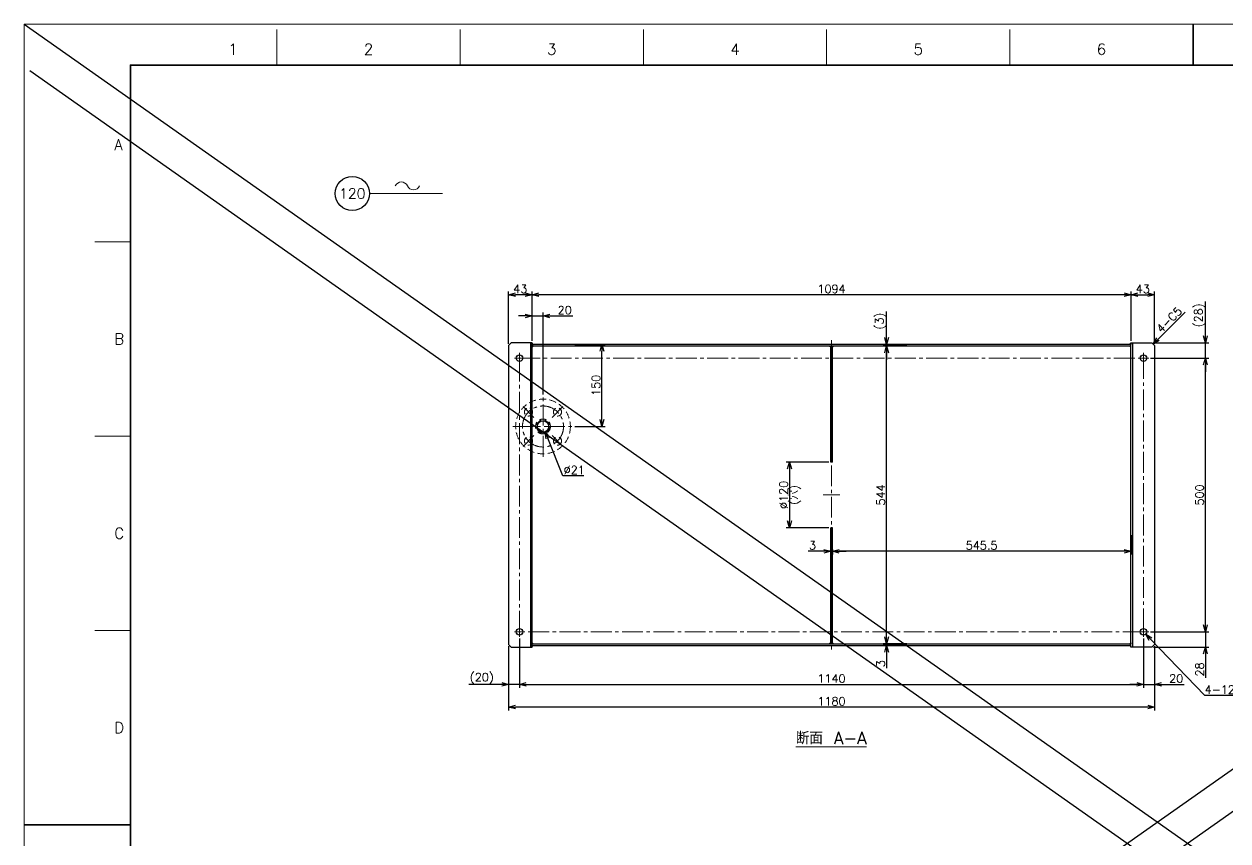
# Model space of a CAD drawing. Header units: millimetres. Extents: x 0 to 8669, y -24 to 3134.
# Drawn here: x 0 to 2199, y 1423 to 2915 of the extents above; entities that cross this region are included whole.
import ezdxf
from ezdxf import colors
from ezdxf.entities.mleader import LeaderData, LeaderLine
from ezdxf.enums import TextEntityAlignment as Align
from ezdxf.math import Vec2, Vec3

# ---------------------------------------------------------------- set-up
doc = ezdxf.new("R2010")
doc.units = ezdxf.units.MM
doc.header["$LTSCALE"] = 2
doc.header["$PDMODE"] = 99
doc.header["$PDSIZE"] = 1
doc.linetypes.add('CENTER2', pattern=[28.575, 19.05, -3.175, 3.175, -3.175])
doc.linetypes.add('HIDDEN', pattern=[9.525, 6.35, -3.175])
for name, color, linetype, lineweight in [('04_HIDDEN', 2, 'HIDDEN', 13), ('05_CENTER', 4, 'CENTER2', 13), ('08_DIM', 3, 'Continuous', 13), ('90_FRAME', 5, 'Continuous', 35)]:
    doc.layers.add(name, color=color, linetype=linetype, lineweight=lineweight)
doc.layers.add('91_BLANK', color=5, linetype='Continuous', lineweight=0, plot=False)
doc.styles.add('KSS_TXT', font='txt.shx', dxfattribs={"bigfont": 'extfont2.shx'})
doc.styles.get("Standard").update_dxf_attribs({"font": 'txt.shx', "bigfont": 'extfont2.shx'})
doc.dimstyles.new('KSS_DIM', dxfattribs={"dimscale": 5, "dimtxt": 3, "dimasz": 2.5, "dimexe": 1.25, "dimexo": 0.625, "dimtad": 1, "dimdsep": 46, "dimtxsty": 'KSS_TXT', "dimblk": 'OPEN30', "dimcen": 0, "dimazin": 2, "dimtfac": 0.75, "dimtmove": 0, "dimatfit": 3, "dimldrblk": 'OPEN30', "dimfxl": 1.25, "dimtolj": 1, "dimarcsym": 0})
doc.dimstyles.new('KSS_DIM$3', dxfattribs={"dimscale": 5, "dimtxt": 3, "dimasz": 2.5, "dimexe": 1.25, "dimexo": 0.625, "dimtad": 1, "dimtih": 1, "dimtoh": 1, "dimdsep": 46, "dimtxsty": 'KSS_TXT', "dimblk": 'OPEN30', "dimcen": 0, "dimazin": 2, "dimtfac": 0.75, "dimtofl": 0, "dimtmove": 0, "dimatfit": 3, "dimldrblk": 'OPEN30', "dimfxl": 1.25, "dimtolj": 1, "dimarcsym": 0})

# ---------------------------------------------------------------- blocks, each defined once
blk = doc.blocks.new('AM_BALLOON1')
at = {"transparency": 16777216}
blk.add_circle((0, 0), 5, dxfattribs=at)
blk.add_attdef('B_NUMBER', text='', height=3, dxfattribs=at).set_placement((0, 0), align=Align.MIDDLE_CENTER)
blk = doc.blocks.new('_OPEN')
at = {"color": 0, "linetype": 'ByBlock'}
for p, q in [((-1, 0.17), (0, 0)), ((0, 0), (-1, -0.17)), ((0, 0), (-1, 0))]:
    blk.add_line(p, q, dxfattribs=at)
blk = doc.blocks.new('p1ba05')
for centre, start, end in [((-2.95, 0.29), 24.2276, 155.5758), ((0, 1.62), 204.2276, 335.5758)]:
    blk.add_arc(centre, 1.62, start, end)
blk = doc.blocks.new('_Open30')
at = {"color": 0, "linetype": 'ByBlock', "lineweight": -2}
for p, q in [((-1, 0.27), (0, 0)), ((0, 0), (-1, -0.27)), ((0, 0), (-1, 0))]:
    blk.add_line(p, q, dxfattribs=at)
blk = doc.blocks.new('*D157')
at = {"layer": '08_DIM', "color": 0, "lineweight": -2, "transparency": 16777216}
for p, q in [((2021.9, 1980.9), (2021.9, 1945.6)), ((1476.4, 1955.2), (1476.4, 1945.6)), ((2009.4, 1951.9), (1488.9, 1951.9))]:
    blk.add_line(p, q, dxfattribs=at)
at = {"layer": 'Defpoints', "color": 0, "transparency": 16777216}
for p in [(2021.9, 1984), (1476.4, 1958.4), (1476.4, 1951.9)]:
    blk.add_point(p, dxfattribs=at)
at = {"layer": '08_DIM', "color": 0, "lineweight": -2, "transparency": 16777216, "xscale": 12.5, "yscale": 12.5, "zscale": 12.5, "rotation": 180}
blk.add_blockref('_Open30', (1476.4, 1951.9), dxfattribs=at)
at = {"layer": '08_DIM', "color": 0, "lineweight": -2, "transparency": 16777216, "xscale": 12.5, "yscale": 12.5, "zscale": 12.5}
blk.add_blockref('_Open30', (2021.9, 1951.9), dxfattribs=at)
at = {"layer": '08_DIM', "color": 0, "transparency": 16777216, "insert": (1749.1, 1962.5), "char_height": 15, "attachment_point": 5, "style": 'KSS_TXT'}
blk.add_mtext('\\A1;545.5', dxfattribs=at)
blk = doc.blocks.new('*D158')
at = {"layer": '08_DIM', "color": 0, "lineweight": -2, "transparency": 16777216}
for p, q in [((1473.4, 1931.6), (1473.4, 1958.1)), ((1476.4, 1920.9), (1476.4, 1958.1)), ((1460.9, 1951.9), (1432.1, 1951.9)), ((1476.4, 1951.9), (1473.4, 1951.9)), ((1488.9, 1951.9), (1501.4, 1951.9))]:
    blk.add_line(p, q, dxfattribs=at)
at = {"layer": 'Defpoints', "color": 0, "transparency": 16777216}
for p in [(1473.4, 1951.9), (1473.4, 1928.5), (1476.4, 1917.8)]:
    blk.add_point(p, dxfattribs=at)
at = {"layer": '08_DIM', "color": 0, "lineweight": -2, "transparency": 16777216, "xscale": 12.5, "yscale": 12.5, "zscale": 12.5}
blk.add_blockref('_Open30', (1473.4, 1951.9), dxfattribs=at)
at = {"layer": '08_DIM', "color": 0, "lineweight": -2, "transparency": 16777216, "xscale": 12.5, "yscale": 12.5, "zscale": 12.5, "rotation": 180}
blk.add_blockref('_Open30', (1476.4, 1951.9), dxfattribs=at)
at = {"layer": '08_DIM', "color": 0, "transparency": 16777216, "insert": (1440.2, 1962.5), "char_height": 15, "attachment_point": 5, "style": 'KSS_TXT'}
blk.add_mtext('\\A1;3', dxfattribs=at)
blk = doc.blocks.new('*D159')
at = {"layer": '08_DIM', "color": 0, "lineweight": -2, "transparency": 16777216}
for p, q in [((1470.2, 2114.7), (1391.8, 2114.7)), ((1398.1, 2102.2), (1398.1, 2007.2)), ((1470.2, 1994.7), (1391.8, 1994.7))]:
    blk.add_line(p, q, dxfattribs=at)
at = {"layer": 'Defpoints', "color": 0, "transparency": 16777216}
for p in [(1473.4, 2114.7), (1398.1, 1994.7), (1473.4, 1994.7)]:
    blk.add_point(p, dxfattribs=at)
at = {"layer": '08_DIM', "color": 0, "lineweight": -2, "transparency": 16777216, "xscale": 12.5, "yscale": 12.5, "zscale": 12.5}
for p, rotation in [((1398.1, 2114.7), 90), ((1398.1, 1994.7), 270)]:
    blk.add_blockref('_Open30', p, dxfattribs=dict(at, rotation=rotation))
at = {"layer": '08_DIM', "color": 0, "transparency": 16777216, "char_height": 15, "attachment_point": 5, "rotation": 90, "style": 'KSS_TXT'}
for s, insert in [('\\A1;%%C120', (1387.4, 2054.7)), ('\\A1;(穴)', (1408.7, 2054.7))]:
    blk.add_mtext(s, dxfattribs=dict(at, insert=insert))
blk = doc.blocks.new('*D166')
at = {"layer": '08_DIM', "color": 0, "lineweight": -2, "transparency": 16777216}
blk.add_line((2071.2, 2339), (2120.7, 2388.5), dxfattribs=at)
at = {"layer": 'Defpoints', "color": 0, "transparency": 16777216}
for p in [(2173.2, 2441), (2173.2, 2441), (2062.4, 2330.2)]:
    blk.add_point(p, dxfattribs=at)
at = {"layer": '08_DIM', "color": 0, "lineweight": -2, "transparency": 16777216, "xscale": 12.5, "yscale": 12.5, "zscale": 12.5, "rotation": 225}
blk.add_blockref('_Open30', (2062.4, 2330.2), dxfattribs=at)
at = {"layer": '08_DIM', "color": 0, "transparency": 16777216, "insert": (2091.6, 2374.4), "char_height": 15, "attachment_point": 5, "rotation": 45, "style": 'KSS_TXT'}
blk.add_mtext('\\A1;4-C5', dxfattribs=at)
blk = doc.blocks.new('*D168')
at = {"layer": '08_DIM', "color": 0, "lineweight": -2, "transparency": 16777216}
for p, q in [((1575.4, 2342.2), (1575.4, 2389.7)), ((1612.5, 2329.7), (1569.2, 2329.7)), ((1612.5, 2326.7), (1569.2, 2326.7)), ((1575.4, 2326.7), (1575.4, 2329.7)), ((1575.4, 2314.2), (1575.4, 2301.7))]:
    blk.add_line(p, q, dxfattribs=at)
at = {"layer": 'Defpoints', "color": 0, "transparency": 16777216}
for p in [(1575.4, 2329.7), (1615.6, 2329.7), (1615.6, 2326.7)]:
    blk.add_point(p, dxfattribs=at)
at = {"layer": '08_DIM', "color": 0, "lineweight": -2, "transparency": 16777216, "xscale": 12.5, "yscale": 12.5, "zscale": 12.5}
for p, rotation in [((1575.4, 2329.7), 270), ((1575.4, 2326.7), 90)]:
    blk.add_blockref('_Open30', p, dxfattribs=dict(at, rotation=rotation))
at = {"layer": '08_DIM', "color": 0, "transparency": 16777216, "insert": (1564.8, 2372.2), "char_height": 15, "attachment_point": 5, "rotation": 90, "style": 'KSS_TXT'}
blk.add_mtext('\\A1;(3)', dxfattribs=at)
blk = doc.blocks.new('*D169')
at = {"layer": '08_DIM', "color": 0, "lineweight": -2, "transparency": 16777216}
for p, q in [((1575.4, 1795.2), (1575.4, 1807.7)), ((1612.5, 1782.7), (1569.2, 1782.7)), ((1575.4, 1782.7), (1575.4, 1779.7)), ((1612.5, 1779.7), (1569.2, 1779.7)), ((1575.4, 1767.2), (1575.4, 1738.4))]:
    blk.add_line(p, q, dxfattribs=at)
at = {"layer": 'Defpoints', "color": 0, "transparency": 16777216}
for p in [(1615.6, 1782.7), (1575.4, 1779.7), (1615.6, 1779.7)]:
    blk.add_point(p, dxfattribs=at)
at = {"layer": '08_DIM', "color": 0, "lineweight": -2, "transparency": 16777216, "xscale": 12.5, "yscale": 12.5, "zscale": 12.5}
for p, rotation in [((1575.4, 1782.7), 270), ((1575.4, 1779.7), 90)]:
    blk.add_blockref('_Open30', p, dxfattribs=dict(at, rotation=rotation))
at = {"layer": '08_DIM', "color": 0, "transparency": 16777216, "insert": (1564.8, 1746.5), "char_height": 15, "attachment_point": 5, "rotation": 90, "style": 'KSS_TXT'}
blk.add_mtext('\\A1;3', dxfattribs=at)
blk = doc.blocks.new('*D170')
at = {"layer": '08_DIM', "color": 0, "lineweight": -2, "transparency": 16777216}
for p, q in [((2021.9, 2335.8), (2021.9, 2426.5)), ((2034.4, 2420.2), (2052.4, 2420.2)), ((2064.9, 2330.8), (2064.9, 2426.5))]:
    blk.add_line(p, q, dxfattribs=at)
at = {"layer": 'Defpoints', "color": 0, "transparency": 16777216}
for p in [(2064.9, 2420.2), (2021.9, 2332.7), (2064.9, 2327.7)]:
    blk.add_point(p, dxfattribs=at)
at = {"layer": '08_DIM', "color": 0, "lineweight": -2, "transparency": 16777216, "xscale": 12.5, "yscale": 12.5, "zscale": 12.5, "rotation": 180}
blk.add_blockref('_Open30', (2021.9, 2420.2), dxfattribs=at)
at = {"layer": '08_DIM', "color": 0, "lineweight": -2, "transparency": 16777216, "xscale": 12.5, "yscale": 12.5, "zscale": 12.5}
blk.add_blockref('_Open30', (2064.9, 2420.2), dxfattribs=at)
at = {"layer": '08_DIM', "color": 0, "transparency": 16777216, "insert": (2043.4, 2430.9), "char_height": 15, "attachment_point": 5, "style": 'KSS_TXT'}
blk.add_mtext('\\A1;43', dxfattribs=at)
blk = doc.blocks.new('*D171')
at = {"layer": '08_DIM', "color": 0, "lineweight": -2, "transparency": 16777216}
for p, q in [((1612.5, 2326.7), (1569.2, 2326.7)), ((1575.4, 1795.2), (1575.4, 2314.2)), ((1612.5, 1782.7), (1569.2, 1782.7))]:
    blk.add_line(p, q, dxfattribs=at)
at = {"layer": 'Defpoints', "color": 0, "transparency": 16777216}
for p in [(1575.4, 2326.7), (1615.6, 2326.7), (1615.6, 1782.7)]:
    blk.add_point(p, dxfattribs=at)
at = {"layer": '08_DIM', "color": 0, "lineweight": -2, "transparency": 16777216, "xscale": 12.5, "yscale": 12.5, "zscale": 12.5}
for p, rotation in [((1575.4, 2326.7), 90), ((1575.4, 1782.7), 270)]:
    blk.add_blockref('_Open30', p, dxfattribs=dict(at, rotation=rotation))
at = {"layer": '08_DIM', "color": 0, "transparency": 16777216, "insert": (1564.8, 2054.7), "char_height": 15, "attachment_point": 5, "rotation": 90, "style": 'KSS_TXT'}
blk.add_mtext('\\A1;544', dxfattribs=at)
blk = doc.blocks.new('*D172')
at = {"layer": '08_DIM', "color": 0, "lineweight": -2, "transparency": 16777216}
for p, q in [((927.9, 2335.8), (927.9, 2426.5)), ((2009.4, 2420.2), (940.4, 2420.2)), ((2021.9, 2335.8), (2021.9, 2426.5))]:
    blk.add_line(p, q, dxfattribs=at)
at = {"layer": 'Defpoints', "color": 0, "transparency": 16777216}
for p in [(927.9, 2420.2), (927.9, 2332.7), (2021.9, 2332.7)]:
    blk.add_point(p, dxfattribs=at)
at = {"layer": '08_DIM', "color": 0, "lineweight": -2, "transparency": 16777216, "xscale": 12.5, "yscale": 12.5, "zscale": 12.5, "rotation": 180}
blk.add_blockref('_Open30', (927.9, 2420.2), dxfattribs=at)
at = {"layer": '08_DIM', "color": 0, "lineweight": -2, "transparency": 16777216, "xscale": 12.5, "yscale": 12.5, "zscale": 12.5}
blk.add_blockref('_Open30', (2021.9, 2420.2), dxfattribs=at)
at = {"layer": '08_DIM', "color": 0, "transparency": 16777216, "insert": (1474.9, 2430.9), "char_height": 15, "attachment_point": 5, "style": 'KSS_TXT'}
blk.add_mtext('\\A1;1094', dxfattribs=at)
blk = doc.blocks.new('*D175')
at = {"layer": '08_DIM', "color": 0, "lineweight": -2, "transparency": 16777216}
for p, q in [((2057.3, 2304.7), (2164.1, 2304.7)), ((2157.9, 1817.2), (2157.9, 2292.2)), ((2057.3, 1804.7), (2164.1, 1804.7))]:
    blk.add_line(p, q, dxfattribs=at)
at = {"layer": 'Defpoints', "color": 0, "transparency": 16777216}
for p in [(2054.2, 2304.7), (2157.9, 2304.7), (2054.2, 1804.7)]:
    blk.add_point(p, dxfattribs=at)
at = {"layer": '08_DIM', "color": 0, "lineweight": -2, "transparency": 16777216, "xscale": 12.5, "yscale": 12.5, "zscale": 12.5}
for p, rotation in [((2157.9, 2304.7), 90), ((2157.9, 1804.7), 270)]:
    blk.add_blockref('_Open30', p, dxfattribs=dict(at, rotation=rotation))
at = {"layer": '08_DIM', "color": 0, "transparency": 16777216, "insert": (2147.2, 2054.7), "char_height": 15, "attachment_point": 5, "rotation": 90, "style": 'KSS_TXT'}
blk.add_mtext('\\A1;500', dxfattribs=at)
blk = doc.blocks.new('*D176')
at = {"layer": '08_DIM', "color": 0, "lineweight": -2, "transparency": 16777216}
for p, q in [((904.9, 1792.2), (904.9, 1702.4)), ((2044.9, 1792.2), (2044.9, 1702.4)), ((917.4, 1708.6), (2032.4, 1708.6))]:
    blk.add_line(p, q, dxfattribs=at)
at = {"layer": 'Defpoints', "color": 0, "transparency": 16777216}
for p in [(904.9, 1795.3), (2044.9, 1795.3), (2044.9, 1708.6)]:
    blk.add_point(p, dxfattribs=at)
at = {"layer": '08_DIM', "color": 0, "lineweight": -2, "transparency": 16777216, "xscale": 12.5, "yscale": 12.5, "zscale": 12.5, "rotation": 180}
blk.add_blockref('_Open30', (904.9, 1708.6), dxfattribs=at)
at = {"layer": '08_DIM', "color": 0, "lineweight": -2, "transparency": 16777216, "xscale": 12.5, "yscale": 12.5, "zscale": 12.5}
blk.add_blockref('_Open30', (2044.9, 1708.6), dxfattribs=at)
at = {"layer": '08_DIM', "color": 0, "transparency": 16777216, "insert": (1474.9, 1719.3), "char_height": 15, "attachment_point": 5, "style": 'KSS_TXT'}
blk.add_mtext('\\A1;1140', dxfattribs=at)
blk = doc.blocks.new('*D177')
at = {"layer": '08_DIM', "color": 0, "lineweight": -2, "transparency": 16777216}
for p, q in [((2156.7, 1688.5), (2057.7, 1791.3)), ((2244.3, 1688.5), (2156.7, 1688.5))]:
    blk.add_line(p, q, dxfattribs=at)
at = {"layer": 'Defpoints', "color": 0, "transparency": 16777216}
for p in [(2040.7, 1809), (2049, 1800.3)]:
    blk.add_point(p, dxfattribs=at)
at = {"layer": '08_DIM', "color": 0, "lineweight": -2, "transparency": 16777216, "xscale": 12.5, "yscale": 12.5, "zscale": 12.5, "rotation": 133.904933046154}
blk.add_blockref('_Open30', (2049, 1800.3), dxfattribs=at)
at = {"layer": '08_DIM', "color": 0, "transparency": 16777216, "insert": (2202, 1699.1), "char_height": 15, "attachment_point": 5, "style": 'KSS_TXT'}
blk.add_mtext('\\A1;4-12キリ', dxfattribs=at)
blk = doc.blocks.new('*D178')
at = {"layer": '08_DIM', "color": 0, "lineweight": -2, "transparency": 16777216}
for p, q in [((2044.9, 1792.2), (2044.9, 1702.4)), ((2064.9, 1778.5), (2064.9, 1702.4)), ((2032.4, 1708.6), (2019.9, 1708.6)), ((2044.9, 1708.6), (2064.9, 1708.6)), ((2077.4, 1708.6), (2119.2, 1708.6))]:
    blk.add_line(p, q, dxfattribs=at)
at = {"layer": 'Defpoints', "color": 0, "transparency": 16777216}
for p in [(2044.9, 1795.3), (2064.9, 1781.7), (2064.9, 1708.6)]:
    blk.add_point(p, dxfattribs=at)
at = {"layer": '08_DIM', "color": 0, "lineweight": -2, "transparency": 16777216, "xscale": 12.5, "yscale": 12.5, "zscale": 12.5}
blk.add_blockref('_Open30', (2044.9, 1708.6), dxfattribs=at)
at = {"layer": '08_DIM', "color": 0, "lineweight": -2, "transparency": 16777216, "xscale": 12.5, "yscale": 12.5, "zscale": 12.5, "rotation": 180}
blk.add_blockref('_Open30', (2064.9, 1708.6), dxfattribs=at)
at = {"layer": '08_DIM', "color": 0, "transparency": 16777216, "insert": (2104.5, 1719.3), "char_height": 15, "attachment_point": 5, "style": 'KSS_TXT'}
blk.add_mtext('\\A1;20', dxfattribs=at)
blk = doc.blocks.new('*D179')
at = {"layer": '08_DIM', "color": 0, "lineweight": -2, "transparency": 16777216}
for p, q in [((884.9, 1778.5), (884.9, 1660.9)), ((2064.9, 1778.5), (2064.9, 1660.9)), ((2052.4, 1667.1), (897.4, 1667.1))]:
    blk.add_line(p, q, dxfattribs=at)
at = {"layer": 'Defpoints', "color": 0, "transparency": 16777216}
for p in [(884.9, 1781.7), (2064.9, 1781.7), (884.9, 1667.1)]:
    blk.add_point(p, dxfattribs=at)
at = {"layer": '08_DIM', "color": 0, "lineweight": -2, "transparency": 16777216, "xscale": 12.5, "yscale": 12.5, "zscale": 12.5, "rotation": 180}
blk.add_blockref('_Open30', (884.9, 1667.1), dxfattribs=at)
at = {"layer": '08_DIM', "color": 0, "lineweight": -2, "transparency": 16777216, "xscale": 12.5, "yscale": 12.5, "zscale": 12.5}
blk.add_blockref('_Open30', (2064.9, 1667.1), dxfattribs=at)
at = {"layer": '08_DIM', "color": 0, "transparency": 16777216, "insert": (1474.9, 1677.7), "char_height": 15, "attachment_point": 5, "style": 'KSS_TXT'}
blk.add_mtext('\\A1;1180', dxfattribs=at)
blk = doc.blocks.new('*D180')
at = {"layer": '08_DIM', "color": 0, "lineweight": -2, "transparency": 16777216}
for p, q in [((2157.9, 1817.2), (2157.9, 1829.7)), ((2057.3, 1804.7), (2164.1, 1804.7)), ((2157.9, 1804.7), (2157.9, 1776.7)), ((2063, 1776.7), (2164.1, 1776.7)), ((2157.9, 1764.2), (2157.9, 1720.4))]:
    blk.add_line(p, q, dxfattribs=at)
at = {"layer": 'Defpoints', "color": 0, "transparency": 16777216}
for p in [(2054.2, 1804.7), (2059.9, 1776.7), (2157.9, 1776.7)]:
    blk.add_point(p, dxfattribs=at)
at = {"layer": '08_DIM', "color": 0, "lineweight": -2, "transparency": 16777216, "xscale": 12.5, "yscale": 12.5, "zscale": 12.5}
for p, rotation in [((2157.9, 1804.7), 270), ((2157.9, 1776.7), 90)]:
    blk.add_blockref('_Open30', p, dxfattribs=dict(at, rotation=rotation))
at = {"layer": '08_DIM', "color": 0, "transparency": 16777216, "insert": (2147.3, 1736), "char_height": 15, "attachment_point": 5, "rotation": 90, "style": 'KSS_TXT'}
blk.add_mtext('\\A1;28', dxfattribs=at)
blk = doc.blocks.new('*D181')
at = {"layer": '08_DIM', "color": 0, "lineweight": -2, "transparency": 16777216}
for p, q in [((2157.9, 2345.2), (2157.9, 2407.7)), ((2063, 2332.7), (2164.1, 2332.7)), ((2157.9, 2304.7), (2157.9, 2332.7)), ((2057.3, 2304.7), (2164.1, 2304.7)), ((2157.9, 2292.2), (2157.9, 2279.7))]:
    blk.add_line(p, q, dxfattribs=at)
at = {"layer": 'Defpoints', "color": 0, "transparency": 16777216}
for p in [(2059.9, 2332.7), (2157.9, 2332.7), (2054.2, 2304.7)]:
    blk.add_point(p, dxfattribs=at)
at = {"layer": '08_DIM', "color": 0, "lineweight": -2, "transparency": 16777216, "xscale": 12.5, "yscale": 12.5, "zscale": 12.5}
for p, rotation in [((2157.9, 2332.7), 270), ((2157.9, 2304.7), 90)]:
    blk.add_blockref('_Open30', p, dxfattribs=dict(at, rotation=rotation))
at = {"layer": '08_DIM', "color": 0, "transparency": 16777216, "insert": (2147.3, 2382.7), "char_height": 15, "attachment_point": 5, "rotation": 90, "style": 'KSS_TXT'}
blk.add_mtext('\\A1;(28)', dxfattribs=at)
blk = doc.blocks.new('*D182')
at = {"layer": '08_DIM', "color": 0, "lineweight": -2, "transparency": 16777216}
for p, q in [((904.9, 1792.2), (904.9, 1702.4)), ((884.9, 1778.5), (884.9, 1702.4)), ((872.4, 1708.6), (812.4, 1708.6)), ((904.9, 1708.6), (884.9, 1708.6)), ((917.4, 1708.6), (929.9, 1708.6))]:
    blk.add_line(p, q, dxfattribs=at)
at = {"layer": 'Defpoints', "color": 0, "transparency": 16777216}
for p in [(884.9, 1781.7), (904.9, 1795.3), (884.9, 1708.6)]:
    blk.add_point(p, dxfattribs=at)
at = {"layer": '08_DIM', "color": 0, "lineweight": -2, "transparency": 16777216, "xscale": 12.5, "yscale": 12.5, "zscale": 12.5}
blk.add_blockref('_Open30', (884.9, 1708.6), dxfattribs=at)
at = {"layer": '08_DIM', "color": 0, "lineweight": -2, "transparency": 16777216, "xscale": 12.5, "yscale": 12.5, "zscale": 12.5, "rotation": 180}
blk.add_blockref('_Open30', (904.9, 1708.6), dxfattribs=at)
at = {"layer": '08_DIM', "color": 0, "transparency": 16777216, "insert": (836.1, 1719.3), "char_height": 15, "attachment_point": 5, "style": 'KSS_TXT'}
blk.add_mtext('\\A1;(20)', dxfattribs=at)
blk = doc.blocks.new('*D183')
at = {"layer": '08_DIM', "color": 0, "lineweight": -2, "transparency": 16777216}
for p, q in [((1006.1, 2329.7), (1061.6, 2329.7)), ((1055.4, 2192.2), (1055.4, 2317.2)), ((1006.1, 2179.7), (1061.6, 2179.7))]:
    blk.add_line(p, q, dxfattribs=at)
at = {"layer": 'Defpoints', "color": 0, "transparency": 16777216}
for p in [(1003, 2329.7), (1055.4, 2329.7), (1003, 2179.7)]:
    blk.add_point(p, dxfattribs=at)
at = {"layer": '08_DIM', "color": 0, "lineweight": -2, "transparency": 16777216, "xscale": 12.5, "yscale": 12.5, "zscale": 12.5}
for p, rotation in [((1055.4, 2329.7), 90), ((1055.4, 2179.7), 270)]:
    blk.add_blockref('_Open30', p, dxfattribs=dict(at, rotation=rotation))
at = {"layer": '08_DIM', "color": 0, "transparency": 16777216, "insert": (1044.7, 2254.7), "char_height": 15, "attachment_point": 5, "rotation": 90, "style": 'KSS_TXT'}
blk.add_mtext('\\A1;150', dxfattribs=at)
blk = doc.blocks.new('*D184')
at = {"layer": '08_DIM', "color": 0, "lineweight": -2, "transparency": 16777216}
for p, q in [((915.4, 2381.5), (902.9, 2381.5)), ((927.9, 2335.8), (927.9, 2387.8)), ((927.9, 2381.5), (947.9, 2381.5)), ((947.9, 2237.9), (947.9, 2387.8)), ((960.4, 2381.5), (1002.2, 2381.5))]:
    blk.add_line(p, q, dxfattribs=at)
at = {"layer": 'Defpoints', "color": 0, "transparency": 16777216}
for p in [(947.9, 2381.5), (927.9, 2332.7), (947.9, 2234.8)]:
    blk.add_point(p, dxfattribs=at)
at = {"layer": '08_DIM', "color": 0, "lineweight": -2, "transparency": 16777216, "xscale": 12.5, "yscale": 12.5, "zscale": 12.5}
blk.add_blockref('_Open30', (927.9, 2381.5), dxfattribs=at)
at = {"layer": '08_DIM', "color": 0, "lineweight": -2, "transparency": 16777216, "xscale": 12.5, "yscale": 12.5, "zscale": 12.5, "rotation": 180}
blk.add_blockref('_Open30', (947.9, 2381.5), dxfattribs=at)
at = {"layer": '08_DIM', "color": 0, "transparency": 16777216, "insert": (987.5, 2392.2), "char_height": 15, "attachment_point": 5, "style": 'KSS_TXT'}
blk.add_mtext('\\A1;20', dxfattribs=at)
blk = doc.blocks.new('*D185')
at = {"layer": '08_DIM', "color": 0, "lineweight": -2, "transparency": 16777216}
for p, q in [((984.2, 2089.6), (956.5, 2158.3)), ((1022.4, 2089.6), (984.2, 2089.6))]:
    blk.add_line(p, q, dxfattribs=at)
at = {"layer": 'Defpoints', "color": 0, "transparency": 16777216}
for p in [(943.9, 2189.4), (951.8, 2169.9)]:
    blk.add_point(p, dxfattribs=at)
at = {"layer": '08_DIM', "color": 0, "lineweight": -2, "transparency": 16777216, "xscale": 12.5, "yscale": 12.5, "zscale": 12.5, "rotation": 111.9909623841904}
blk.add_blockref('_Open30', (951.8, 2169.9), dxfattribs=at)
at = {"layer": '08_DIM', "color": 0, "transparency": 16777216, "insert": (1004.9, 2100.2), "char_height": 15, "attachment_point": 5, "style": 'KSS_TXT'}
blk.add_mtext('\\A1;%%C21', dxfattribs=at)
blk = doc.blocks.new('*D236')
at = {"layer": '08_DIM', "color": 0, "lineweight": -2, "transparency": 16777216}
for p, q in [((884.9, 2330.8), (884.9, 2426.5)), ((915.4, 2420.2), (897.4, 2420.2)), ((927.9, 2335.8), (927.9, 2426.5))]:
    blk.add_line(p, q, dxfattribs=at)
at = {"layer": 'Defpoints', "color": 0, "transparency": 16777216}
for p in [(884.9, 2420.2), (927.9, 2332.7), (884.9, 2327.7)]:
    blk.add_point(p, dxfattribs=at)
at = {"layer": '08_DIM', "color": 0, "lineweight": -2, "transparency": 16777216, "xscale": 12.5, "yscale": 12.5, "zscale": 12.5, "rotation": 180}
blk.add_blockref('_Open30', (884.9, 2420.2), dxfattribs=at)
at = {"layer": '08_DIM', "color": 0, "lineweight": -2, "transparency": 16777216, "xscale": 12.5, "yscale": 12.5, "zscale": 12.5}
blk.add_blockref('_Open30', (927.9, 2420.2), dxfattribs=at)
at = {"layer": '08_DIM', "color": 0, "transparency": 16777216, "insert": (906.4, 2430.9), "char_height": 15, "attachment_point": 5, "style": 'KSS_TXT'}
blk.add_mtext('\\A1;43', dxfattribs=at)

msp = doc.modelspace()

# ---------------------------------------------------------------- linework, layer by layer
at = {"color": 1}
for p, q in [((0, 2914.599), (4141.004, 0)), ((4141.004, 2914.599), (0, 0)), ((10.633, 2829.589), (4030.856, 0)), ((4130.371, 2829.589), (110.148, 0))]:
    msp.add_line(p, q, dxfattribs=at)
at = {"color": 0}
for p, q in [((924.859, 2332.655), (924.859, 1776.655)), ((2024.859, 2332.655), (2024.859, 1776.655)), ((2021.859, 2329.655), (927.859, 2329.655)), ((2021.859, 2326.655), (927.859, 2326.655)), ((1473.359, 2326.655), (1473.359, 2114.655)), ((1473.359, 2114.655), (1473.359, 2326.655)), ((1476.359, 2114.655), (1476.359, 2326.655)), ((1476.359, 2114.655), (1473.359, 2114.655)), ((1476.359, 1994.655), (1473.359, 1994.655)), ((1473.359, 1994.655), (1473.359, 1782.655)), ((1473.359, 1782.655), (1473.359, 1994.655)), ((1476.359, 1782.655), (1476.359, 1994.655)), ((927.859, 1782.655), (2021.859, 1782.655)), ((927.859, 1779.655), (2021.859, 1779.655))]:
    msp.add_line(p, q, dxfattribs=at)
for points in [[(927.859, 2332.655), (927.859, 2332.655), (889.859, 2332.655), (884.859, 2327.655), (884.859, 1781.655), (889.859, 1776.655), (927.859, 1776.655), (927.859, 2332.655)], [(2021.859, 2332.655), (2021.859, 2332.655), (2059.859, 2332.655), (2064.859, 2327.655), (2064.859, 1781.655), (2059.859, 1776.655), (2021.859, 1776.655), (2021.859, 2332.655)]]:
    msp.add_lwpolyline(points, dxfattribs=at)
at = {"color": 3}
for points in [[(927.859, 2329.655), (929.859, 2329.655), (929.859, 2329.655), (927.859, 2331.655)], [(2021.859, 2329.655), (2019.859, 2329.655), (2019.859, 2329.655), (2021.859, 2331.655)], [(927.859, 2326.655), (929.859, 2326.655), (929.859, 2326.655), (927.859, 2324.655)], [(1473.359, 2326.655), (1473.359, 2324.655), (1473.359, 2324.655), (1471.359, 2326.655)], [(1476.359, 2326.655), (1476.359, 2324.655), (1476.359, 2324.655), (1478.359, 2326.655)], [(2021.859, 2326.655), (2019.859, 2326.655), (2019.859, 2326.655), (2021.859, 2324.655)], [(927.859, 1782.655), (929.859, 1782.655), (929.859, 1782.655), (927.859, 1784.655)], [(1473.359, 1782.655), (1473.359, 1784.655), (1473.359, 1784.655), (1471.359, 1782.655)], [(1476.359, 1782.655), (1476.359, 1784.655), (1476.359, 1784.655), (1478.359, 1782.655)], [(2021.859, 1782.655), (2019.859, 1782.655), (2019.859, 1782.655), (2021.859, 1784.655)], [(927.859, 1779.655), (929.859, 1779.655), (929.859, 1779.655), (927.859, 1777.655)], [(2021.859, 1779.655), (2019.859, 1779.655), (2019.859, 1779.655), (2021.859, 1777.655)]]:
    msp.add_lwpolyline(points, close=True, dxfattribs=at)
at = {"color": 0}
for centre, radius in [((904.859, 2304.655), 6), ((2044.859, 2304.655), 6), ((947.859, 2179.655), 10.5), ((904.859, 1804.655), 6), ((2044.859, 1804.655), 6)]:
    msp.add_circle(centre, radius, dxfattribs=at)
at = {"layer": '04_HIDDEN'}
for centre, radius in [((947.859, 2179.655), 50), ((921.343, 2206.172), 7.5), ((974.376, 2206.172), 7.5), ((947.859, 2179.655), 13.6), ((947.859, 2179.655), 11.5), ((921.343, 2153.139), 7.5), ((974.376, 2153.139), 7.5)]:
    msp.add_circle(centre, radius, dxfattribs=at)
at = {"layer": '05_CENTER'}
for p, q in [((1474.841, 2337.218), (1474.841, 1772.092)), ((904.859, 2313.996), (904.859, 2295.314)), ((2044.859, 2313.996), (2044.859, 2295.314)), ((914.2, 2304.655), (895.518, 2304.655)), ((2035.518, 2304.655), (2054.2, 2304.655)), ((947.859, 2124.492), (947.859, 2234.819)), ((931.203, 2196.312), (911.482, 2216.032)), ((964.515, 2196.312), (984.236, 2216.032)), ((892.695, 2179.655), (1003.023, 2179.655)), ((931.203, 2162.999), (911.482, 2143.279)), ((964.515, 2162.999), (984.236, 2143.279)), ((1489.875, 2054.655), (1459.808, 2054.655)), ((914.2, 1804.655), (895.518, 1804.655)), ((904.859, 1813.996), (904.859, 1795.314)), ((2035.518, 1804.655), (2054.2, 1804.655)), ((2044.859, 1813.996), (2044.859, 1795.314))]:
    msp.add_line(p, q, dxfattribs=at)
msp.add_lwpolyline([(904.859, 2304.655), (2044.859, 2304.655), (2044.859, 1804.655), (904.859, 1804.655)], close=True, dxfattribs=at)
msp.add_circle((947.859, 2179.655), 37.5, dxfattribs=at)
at = {"layer": '08_DIM'}
msp.add_line((630.746, 2605.102), (764.184, 2605.102), dxfattribs=at)
at = {"layer": '90_FRAME', "color": 4, "lineweight": 13}
for p, q in [((461.877, 2839.789), (461.877, 2904.599)), ((796.544, 2839.789), (796.544, 2904.599)), ((1131.211, 2839.789), (1131.211, 2904.599)), ((1465.878, 2839.789), (1465.878, 2904.599)), ((1800.545, 2839.789), (1800.545, 2904.599)), ((194.23, 2517.113), (129.42, 2517.113)), ((194.23, 2162.127), (129.42, 2162.127)), ((194.23, 1807.141), (129.42, 1807.141))]:
    msp.add_line(p, q, dxfattribs=at)
at = {"layer": '90_FRAME'}
for p, q in [((2135.212, 2914.599), (2135.212, 2839.789)), ((0, 1452.155), (194.23, 1452.155))]:
    msp.add_line(p, q, dxfattribs=at)
msp.add_lwpolyline([(194.23, 64.52), (4076.195, 64.52), (4076.195, 2839.789), (194.23, 2839.789)], close=True, dxfattribs=at)
at = {"layer": '91_BLANK'}
msp.add_lwpolyline([(0, 0), (4141.004, 0), (4141.004, 2914.599), (0, 2914.599)], close=True, dxfattribs=at)

# ---------------------------------------------------------------- block references
at = {"layer": '08_DIM', "xscale": 7.5, "yscale": 7.5, "zscale": 7.5}
msp.add_blockref('p1ba05', (711.252, 2611.94), dxfattribs=at)

# ---------------------------------------------------------------- texts
at = {"layer": '08_DIM', "style": 'KSS_TXT'}
msp.add_text('%%u断面 A-A', height=22.5, dxfattribs=at).set_placement((1409.652, 1599.369))
at = {"layer": '90_FRAME', "color": 0, "lineweight": 13, "style": 'KSS_TXT'}
for s, p in [('1', (381.884, 2852.698)), ('2', (629.21, 2852.698)), ('3', (963.877, 2852.698)), ('4', (1298.545, 2852.698)), ('5', (1633.212, 2852.698)), ('6', (1967.879, 2852.698))]:
    msp.add_text(s, height=20, dxfattribs=at).set_placement(p, align=Align.BOTTOM_CENTER)
for s, p in [('A', (164.787, 2694.606)), ('B', (164.787, 2339.62)), ('C', (164.787, 1984.634)), ('D', (164.787, 1629.648))]:
    msp.add_text(s, height=20, dxfattribs=at).set_placement(p, align=Align.MIDDLE_LEFT)

# ---------------------------------------------------------------- dimensions: what is measured, and where the dimension line sits
at = {"layer": '08_DIM'}
dim = msp.add_linear_dim(base=(2173.162, 2440.958), p1=(2062.359, 2330.155), p2=(2173.162, 2440.958), angle=45, text='4-C5', dimstyle='KSS_DIM', override={"dimse1": 1, "dimse2": 1, "dimsd2": 1, "dimarcsym": 1}, dxfattribs=at)
dim.commit()
dim.dimension.update_dxf_attribs({"geometry": '*D166', "text_midpoint": (2099.08, 2366.876), "dimtype": 161})
for base, p1, p2, angle, override, picture, middle in [((884.859, 2420.241), (927.859, 2332.655), (884.859, 2327.655), 0, {"dimarcsym": 1}, '*D236', (906.359, 2430.866)), ((927.859, 2420.241), (2021.859, 2332.655), (927.859, 2332.655), 180, {"dimarcsym": 1}, '*D172', (1474.859, 2430.866)), ((2064.859, 2420.241), (2021.859, 2332.655), (2064.859, 2327.655), 180, {"dimarcsym": 1}, '*D170', (2043.359, 2430.866)), ((1575.425, 2326.655), (1615.614, 1782.655), (1615.614, 2326.655), 270, {"dimarcsym": 1}, '*D171', (1564.79, 2054.655)), ((2157.884, 2304.655), (2054.2, 1804.655), (2054.2, 2304.655), 90, {"dimscale": 5, "dimarcsym": 1}, '*D175', (2147.248, 2054.655)), ((2157.884, 1776.655), (2054.2, 1804.655), (2059.859, 1776.655), 90, {"dimarcsym": 1}, '*D180', (2147.259, 1736.03)), ((1575.425, 1779.655), (1615.614, 1782.655), (1615.614, 1779.655), 270, {"dimarcsym": 1}, '*D169', (1564.8, 1746.53))]:
    dim = msp.add_linear_dim(base=base, p1=p1, p2=p2, angle=angle, dimstyle='KSS_DIM', override=override, dxfattribs=at)
    dim.commit()
    dim.dimension.update_dxf_attribs({"geometry": picture, "text_midpoint": middle})
for base, p1, p2, picture, middle in [((947.859, 2381.543), (927.859, 2332.655), (947.859, 2234.819), '*D184', (987.547, 2392.168)), ((1473.359, 1951.871), (1476.359, 1917.771), (1473.359, 1928.505), '*D158', (1440.234, 1962.496))]:
    dim = msp.add_linear_dim(base=base, p1=p1, p2=p2, dimstyle='KSS_DIM', dxfattribs=at)
    dim.commit()
    dim.dimension.update_dxf_attribs({"geometry": picture, "text_midpoint": middle})
for base, p1, p2, text, override, picture, middle in [((2157.884, 2332.655), (2054.2, 2304.655), (2059.859, 2332.655), '(<>)', {"dimarcsym": 1}, '*D181', (2147.259, 2382.655)), ((1575.425, 2329.655), (1615.614, 2326.655), (1615.614, 2329.655), '(<>)', {"dimarcsym": 1}, '*D168', (1564.8, 2372.155)), ((1398.057, 1994.655), (1473.359, 2114.655), (1473.359, 1994.655), '%%C<>', {"dimscale": 5, "dimpost": '\\X(穴)'}, '*D159', (1387.432, 2054.655))]:
    dim = msp.add_linear_dim(base=base, p1=p1, p2=p2, angle=90, text=text, dimstyle='KSS_DIM', override=override, dxfattribs=at)
    dim.commit()
    dim.dimension.update_dxf_attribs({"geometry": picture, "text_midpoint": middle})
dim = msp.add_linear_dim(base=(1055.362, 2329.655), p1=(1003.023, 2179.655), p2=(1003.023, 2329.655), angle=90, dimstyle='KSS_DIM', dxfattribs=at)
dim.commit()
dim.dimension.update_dxf_attribs({"geometry": '*D183', "text_midpoint": (1044.727, 2254.655)})
dim = msp.add_diameter_dim_2p(p1=(943.927, 2189.391), p2=(951.791, 2169.919), dimstyle='KSS_DIM$3', override={"dimpost": '%%C<>'}, dxfattribs=at)
dim.commit()
dim.dimension.update_dxf_attribs({"geometry": '*D185', "text_midpoint": (1004.861, 2089.579), "dimtype": 163})
for base, p1, p2, picture, middle in [((1476.359, 1951.871), (2021.859, 1983.987), (1476.359, 1958.362), '*D157', (1749.109, 1962.527)), ((884.859, 1667.113), (2064.859, 1781.655), (884.859, 1781.655), '*D179', (1474.859, 1677.738)), ((2044.859, 1708.645), (904.859, 1795.314), (2044.859, 1795.314), '*D176', (1474.859, 1719.27)), ((2064.859, 1708.645), (2044.859, 1795.314), (2064.859, 1781.655), '*D178', (2104.547, 1719.27))]:
    dim = msp.add_linear_dim(base=base, p1=p1, p2=p2, dimstyle='KSS_DIM', override={"dimarcsym": 1}, dxfattribs=at)
    dim.commit()
    dim.dimension.update_dxf_attribs({"geometry": picture, "text_midpoint": middle})
dim = msp.add_diameter_dim_2p(p1=(2040.698, 1808.978), p2=(2049.02, 1800.332), text='4-<>キリ', dimstyle='KSS_DIM$3', override={"dimpost": '<>', "dimtix": 1, "dimarcsym": 1}, dxfattribs=at)
dim.commit()
dim.dimension.update_dxf_attribs({"geometry": '*D177', "text_midpoint": (2202.047, 1688.484), "dimtype": 163})
dim = msp.add_linear_dim(base=(884.859, 1708.645), p1=(904.859, 1795.314), p2=(884.859, 1781.655), text='(<>)', dimstyle='KSS_DIM', override={"dimarcsym": 1}, dxfattribs=at)
dim.commit()
dim.dimension.update_dxf_attribs({"geometry": '*D182', "text_midpoint": (836.109, 1719.27)})

# ---------------------------------------------------------------- leaders
ml = msp.add_multileader_block('Standard', dxfattribs=at)
ml.set_content('AM_BALLOON1', color=256, scale=6.25)
ml.set_attribute('B_NUMBER', '120', width=0)
ml.set_leader_properties(color=256, linetype='ByLayer', lineweight=-1)
ml.set_arrow_properties(name='OPEN')
ml.build(insert=Vec2(0, 0))
ml.multileader.update_dxf_attribs({"leader_type": 0, "has_dogleg": 0, "text_right_attachment_type": 6, "dogleg_length": 0, "arrow_head_size": 12.5, "scale": 2.5, "block_connection_type": 1})
ctx = ml.context
ctx.base_point, ctx.scale, ctx.char_height, ctx.arrow_head_size, ctx.landing_gap_size, ctx.plane_origin = Vec3(599.452, 2605.142), 2.5, 25, 12.5, 12.5, Vec3(599.452, 2605.142)
ctx.right_attachment, ctx.attachment_type = 6, 1
notes = []
notes.append((ctx, [(0, (0, 0, 0), (0, 0), (1, 0), 1, [])]))
ctx.block.insert = Vec3(599.452, 2605.142)
ml = msp.add_multileader_block('Standard', dxfattribs=at)
ml.set_content('AM_BALLOON1', color=256, scale=6.25)
ml.set_attribute('B_NUMBER', '120', width=0)
ml.set_leader_properties(color=256, linetype='ByLayer', lineweight=-1)
ml.set_arrow_properties(name='OPEN')
ml.build(insert=Vec2(0, 0))
ml.multileader.update_dxf_attribs({"leader_type": 0, "has_dogleg": 0, "text_right_attachment_type": 6, "dogleg_length": 0, "arrow_head_size": 12.5, "scale": 2.5, "block_connection_type": 1})
ctx = ml.context
ctx.base_point, ctx.scale, ctx.char_height, ctx.arrow_head_size, ctx.landing_gap_size, ctx.plane_origin = Vec3(5241.046, 2548.571), 2.5, 25, 12.5, 12.5, Vec3(5241.046, 2548.571)
ctx.right_attachment, ctx.attachment_type = 6, 1
notes.append((ctx, [(0, (0, 0, 0), (0, 0), (1, 0), 1, [])]))
ctx.block.insert = Vec3(5241.046, 2548.571)
for ctx, leaders in notes:
    for number, flags, end, landing, length, lines in leaders:
        leader = LeaderData()
        leader.index, (leader.has_last_leader_line, leader.has_dogleg_vector, leader.attachment_direction) = number, flags
        leader.last_leader_point, leader.dogleg_vector, leader.dogleg_length = Vec3(end), Vec3(landing), length
        for number, points, colour, breaks in lines:
            line = LeaderLine()
            line.index, line.vertices, line.color, line.breaks = number, Vec3.list(points), colors.encode_raw_color(colour), breaks
            leader.lines.append(line)
        ctx.leaders.append(leader)

doc.saveas('drawing.dxf')
